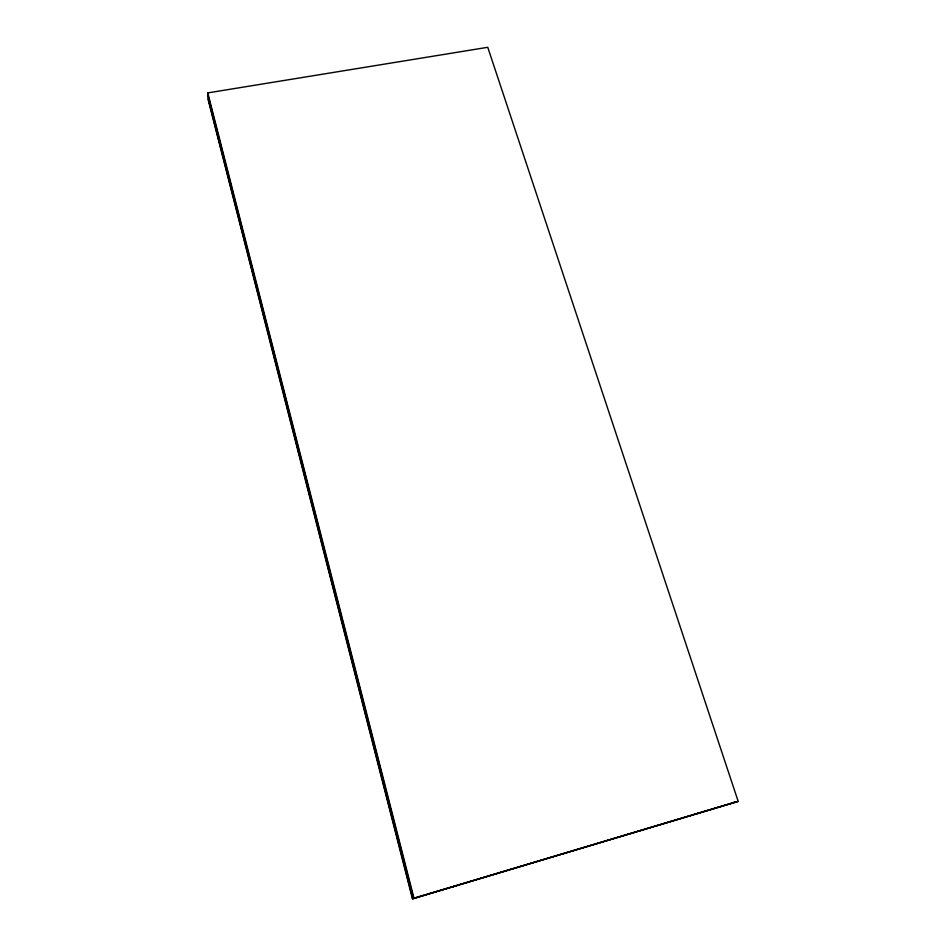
<?xml version="1.0" encoding="UTF-8"?>
<svg xmlns="http://www.w3.org/2000/svg" width="946" height="946" viewBox="0 0 946 946"><rect width="100%" height="100%" fill="white"/><g stroke="black" fill="none" stroke-linecap="round" stroke-linejoin="round"><path stroke-width="1.42" d="M412.421 898.7L738.211 801.439L487.758 47.3L207.789 92.897L208.333 100.501L412.421 898.7L734.356 802.314M736.638 801.806L413.556 898.617L207.954 95.286M733.197 802.586L738.211 801.439M697.817 813.276L699.934 812.803M452.992 886.639L453.938 886.52M207.789 92.897L414.076 898.582M208.203 98.739L412.811 898.676"/></g></svg>
